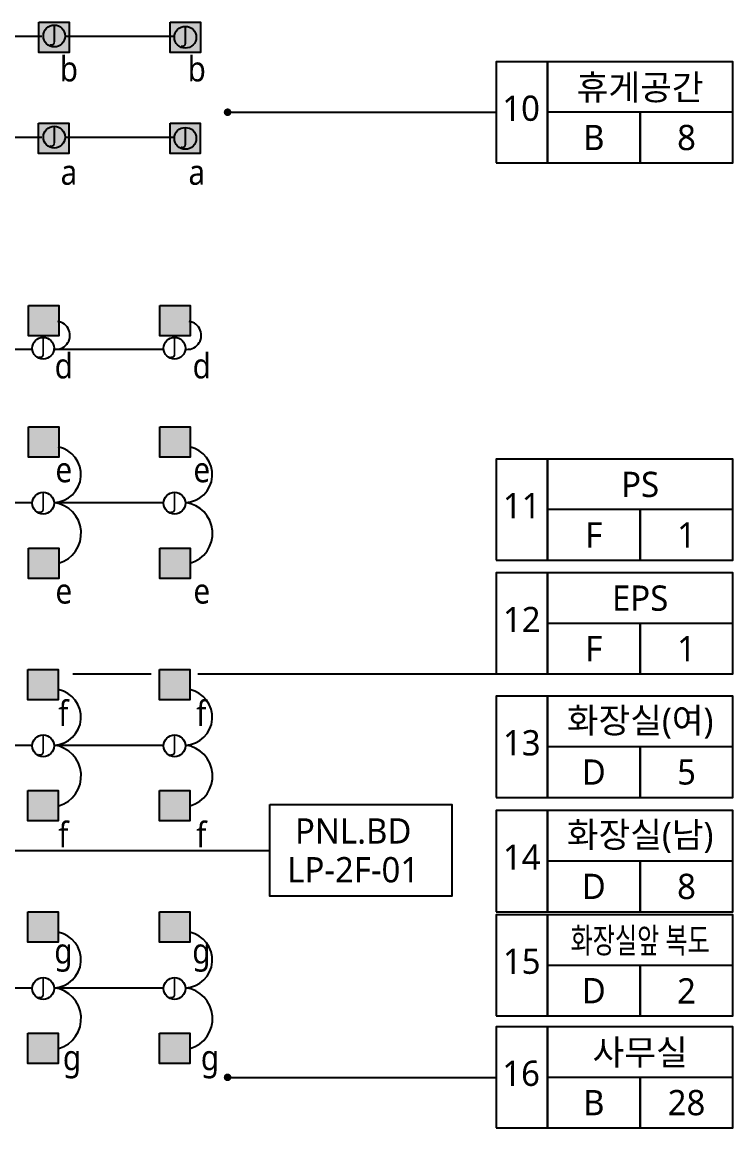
# Model space of a CAD drawing. Header units: millimetres. Extents: x -168200 to 504600, y -244718 to -125918.
# Drawn here: x 276576 to 290639, y -194414 to -172539 of the extents above; entities that cross this region are included whole.
import ezdxf
from ezdxf.enums import TextEntityAlignment as Align

# ---------------------------------------------------------------- set-up
doc = ezdxf.new("R2010")
doc.units = ezdxf.units.MM
doc.set_wipeout_variables(frame=1)
for name, color, linetype in [('-----20 공통심벌', 2, 'Continuous'), ('elec-box', 6, 'Continuous'), ('REV', 1, 'Continuous'), ('S', 4, 'Continuous'), ('sol254', 254, 'Continuous'), ('SYM', 3, 'Continuous')]:
    doc.layers.add(name, color=color, linetype=linetype)
doc.styles.add('$0$스타일1', font='malgun.ttf')
doc.styles.add('arch', font='malgun.ttf')
doc.styles.add('GHS', font='malgun.ttf')
doc.styles.add('NA', font='malgun.ttf')
doc.dimstyles.new('DIM-QD 1', dxfattribs={"dimtxt": 3, "dimasz": 1.5, "dimexe": 1, "dimexo": 0, "dimgap": 1, "dimtad": 1, "dimdec": 3, "dimdsep": 46, "dimlunit": 6, "dimtxsty": '$0$스타일1', "dimblk1": 'ARCHTICK', "dimblk2": 'ARCHTICK', "dimsah": 1, "dimcen": 0, "dimclrd": 256, "dimclre": 256, "dimclrt": 3, "dimazin": 2, "dimtfac": 1, "dimtdec": 3, "dimtix": 1, "dimtmove": 2, "dimatfit": 3, "dimldrblk": 'ARCHTICK', "dimfxl": 1, "dimtolj": 1, "dimtzin": 0, "dimarcsym": 0})

# ---------------------------------------------------------------- blocks, each defined once
blk = doc.blocks.new('zw$F231')
at = {"layer": 'sol254'}
blk.add_hatch(color=256, dxfattribs=at).paths.add_polyline_path([(-300, 300), (-300, -300), (300, -300), (300, 300)])
at = {"layer": 'SYM'}
blk.add_lwpolyline([(-300, 300), (300, 300), (300, -300), (-300, -300)], close=True, dxfattribs=at)
blk = doc.blocks.new('EDL07')
blk.add_circle((0, 0), 150)
at = {"style": 'NA'}
blk.add_text('J', height=214, dxfattribs=at).set_placement((0, 0), align=Align.MIDDLE)
blk = doc.blocks.new('_ARCHTICK')
at = {"color": 0, "linetype": 'ByBlock', "const_width": 0.15}
blk.add_lwpolyline([(-0.5, -0.5), (0.5, 0.5)], dxfattribs=at)

msp = doc.modelspace()

# ---------------------------------------------------------------- linework, layer by layer
at = {"layer": 'elec-box'}
for points in [[(277578.1, -185433.7), (279132, -185433.7)], [(280055, -185433.7), (285921.3, -185433.7), (285953.8, -185433.7)]]:
    msp.add_lwpolyline(points, dxfattribs=at)
at = {"layer": 'S'}
for p, q in [((274829.2, -172814), (276969.1, -172814)), ((277436, -172814), (279575.9, -172814)), ((274829.2, -174814), (276969.1, -174814)), ((277436, -174814), (279575.9, -174814))]:
    msp.add_line(p, q, dxfattribs=at)
for points in [[(274588.9, -179010.2), (276757, -179008.6)], [(277188.9, -179010.2), (279357, -179008.4)], [(274608.1, -182042.7), (276776.1, -182040.9)], [(277208.1, -182042.7), (279376.1, -182040.9)], [(274608.1, -186842.7), (276776.1, -186840.9)], [(277208.1, -186842.7), (279376.1, -186840.9)], [(274600.1, -191642.7), (276768.1, -191640.9)], [(277208.1, -191642.7), (279376.1, -191640.9)]]:
    msp.add_lwpolyline(points, dxfattribs=at)
for centre, radius, start, end in [((277244.2, -178735.2), 277.4, 259.97045, 82.3803), ((279844.2, -178735.2), 277.4, 259.97045, 82.3803), ((277185.3, -181487.7), 555.4, 272.30866, 78.87096), ((279784.8, -181487.7), 555.5, 272.35629, 78.82333), ((277129.3, -182652.4), 614.7, 286.1679, 82.67974), ((279729.8, -182652.3), 614.6, 286.12974, 82.67893), ((277185.3, -186287.7), 555.4, 272.30866, 78.87096), ((279784.8, -186287.7), 555.5, 272.35629, 78.82333), ((277129.3, -187452.4), 614.7, 286.1679, 82.67974), ((279729.8, -187452.3), 614.6, 286.12974, 82.67893), ((277185.3, -191087.7), 555.4, 272.30866, 78.87096), ((279784.8, -191087.7), 555.5, 272.35629, 78.82333), ((277129.3, -192252.4), 614.7, 286.1679, 82.67974), ((279729.8, -192252.3), 614.6, 286.12974, 82.67893)]:
    msp.add_arc(centre, radius, start, end, dxfattribs=at)
at = {"layer": 'SYM', "color": 6}
msp.add_lwpolyline([(281477.9, -188018.9), (285077.9, -188018.9), (285077.9, -189827.4), (281477.9, -189827.4)], close=True, dxfattribs=at)

# ---------------------------------------------------------------- block references
at = {"layer": '-----20 공통심벌', "xscale": 1.440000000223517, "yscale": 1.440000000223517, "zscale": 1.440000000223517}
for p in [(277212.3, -172814), (279805.6, -172838.9), (277212.3, -174814), (279805.6, -174838.9), (276992.5, -178990.9), (279592.5, -178990.9), (276992.1, -182056.2), (279592.1, -182056.2), (276992.1, -186856.2), (279592.1, -186856.2), (276992.1, -191656.2), (279592.1, -191656.2)]:
    msp.add_blockref('EDL07', p, dxfattribs=at)
at = {"layer": 'SYM'}
for p in [(277205.6, -172838.9), (279805.6, -172838.9), (277202.2, -174838.9), (279802.2, -174838.9), (277000.5, -178442.7), (279600.5, -178442.7), (277000.5, -180842.7), (279600.5, -180842.7), (277000.5, -183242.7), (279600.5, -183242.7), (276992.5, -185642.7), (279592.5, -185642.7), (276992.5, -188042.7), (279592.5, -188042.7), (276992.5, -190442.7), (279592.5, -190442.7), (276992.5, -192842.7), (279592.5, -192842.7)]:
    msp.add_blockref('zw$F231', p, dxfattribs=at)

# ---------------------------------------------------------------- texts
at = {"layer": 'elec-box', "color": 3, "style": 'GHS'}
for s, p in [('10', (286449, -174241.6)), ('11', (286461.4, -182103.7)), ('12', (286461.4, -184353.7)), ('13', (286461.4, -186795.6)), ('14', (286461.4, -189057.1)), ('15', (286461.4, -191120)), ('16', (286449, -193333.8))]:
    msp.add_text(s, height=500, dxfattribs=at).set_placement(p, align=Align.MIDDLE)
at = {"layer": 'SYM', "style": 'arch', "width": 0.9}
for s, p in [('b', (277501.9, -173449.9)), ('b', (280031.6, -173449.9)), ('a', (277501.9, -175510)), ('a', (280031.6, -175510)), ('d', (277400.4, -179325)), ('d', (280130.4, -179325)), ('e', (277400.4, -181395)), ('e', (280130.4, -181395)), ('e', (277400.4, -183795)), ('e', (280130.4, -183795)), ('f', (277392.4, -186195)), ('f', (280122.4, -186195)), ('f', (277392.4, -188595)), ('f', (280122.4, -188595)), ('g', (277392.4, -190995)), ('g', (280122.4, -190995)), ('g', (277562.4, -193105)), ('g', (280292.4, -193105))]:
    msp.add_text(s, height=500, dxfattribs=at).set_placement(p, align=Align.MIDDLE)

# ---------------------------------------------------------------- leaders
at = {"layer": 'elec-box'}
for points in [[(280641.6, -174321.6), (285806.1, -174321.6), (285953.8, -174321.6)], [(280641.6, -193413.8), (285806.1, -193413.8), (285953.8, -193413.8)]]:
    msp.add_leader(points, dimstyle='DIM-QD 1', override={"dimscale": 100, "dimasz": 1.5, "dimtad": 0, "dimclrd": 6, "dimldrblk": 'DOT'}, dxfattribs=at)

# ---------------------------------------------------------------- wipeouts: each hides what was drawn before it
at = {"color": 6}
for points in [[(286968.9, -173321.6), (290639.1, -173321.6), (290639.1, -174321.6), (286968.9, -174321.6)], [(286968.9, -181183.7), (290639.1, -181183.7), (290639.1, -182183.7), (286968.9, -182183.7)], [(286968.9, -183433.7), (290639.1, -183433.7), (290639.1, -184433.7), (286968.9, -184433.7)], [(286968.9, -185875.6), (290639.1, -185875.6), (290639.1, -186875.6), (286968.9, -186875.6)], [(286968.9, -188137.1), (290639.1, -188137.1), (290639.1, -189137.1), (286968.9, -189137.1)], [(286968.9, -192413.8), (290639.1, -192413.8), (290639.1, -193413.8), (286968.9, -193413.8)]]:
    msp.add_wipeout(points, dxfattribs=at).dxf.layer = 'elec-box'

# ---------------------------------------------------------------- next in the draw order: linework, layer by layer
at = {"layer": 'elec-box', "color": 6}
for points in [[(286968.9, -174321.6), (290639.1, -174321.6), (290639.1, -173321.6), (286968.9, -173321.6)], [(286968.9, -182183.7), (290639.1, -182183.7), (290639.1, -181183.7), (286968.9, -181183.7)], [(286968.9, -184433.7), (290639.1, -184433.7), (290639.1, -183433.7), (286968.9, -183433.7)], [(286968.9, -186875.6), (290639.1, -186875.6), (290639.1, -185875.6), (286968.9, -185875.6)], [(286968.9, -189137.1), (290639.1, -189137.1), (290639.1, -188137.1), (286968.9, -188137.1)], [(286968.9, -193413.8), (290639.1, -193413.8), (290639.1, -192413.8), (286968.9, -192413.8)]]:
    msp.add_lwpolyline(points, close=True, dxfattribs=at)

# ---------------------------------------------------------------- next in the draw order: texts
at = {"layer": 'elec-box', "color": 3, "style": 'GHS'}
for s, p in [('휴게공간', (288804, -173821.6)), ('PS', (288804, -181683.7)), ('EPS', (288804, -183933.7)), ('화장실(여)', (288804, -186375.6)), ('화장실(남)', (288804, -188637.1)), ('사무실', (288804, -192913.8))]:
    msp.add_text(s, height=500, dxfattribs=at).set_placement(p, align=Align.MIDDLE)

# ---------------------------------------------------------------- next in the draw order: wipeouts: each hides what was drawn before it
msp.add_wipeout([(281477.9, -188018.9), (285077.9, -188018.9), (285077.9, -189827.4), (281477.9, -189827.4)]).dxf.layer = 'REV'

# ---------------------------------------------------------------- next in the draw order: linework, layer by layer
at = {"layer": 'SYM', "color": 6}
msp.add_line((271173.6, -188923.2), (281477.9, -188923.2), dxfattribs=at)
msp.add_lwpolyline([(281477.9, -188018.9), (285077.9, -188018.9), (285077.9, -189827.4), (281477.9, -189827.4)], close=True, dxfattribs=at)

# ---------------------------------------------------------------- next in the draw order: texts
at = {"layer": 'SYM', "style": 'GHS'}
for s, p in [('PNL.BD', (283127, -188539.7)), ('LP-2F-01', (283127, -189306.6))]:
    msp.add_text(s, height=500, dxfattribs=at).set_placement(p, align=Align.MIDDLE_CENTER)

# ---------------------------------------------------------------- next in the draw order: wipeouts: each hides what was drawn before it
at = {"color": 6}
for points in [[(286968.9, -174321.6), (288804, -174321.6), (288804, -175321.6), (286968.9, -175321.6)], [(286968.9, -182183.7), (288804, -182183.7), (288804, -183183.7), (286968.9, -183183.7)], [(286968.9, -184433.7), (288804, -184433.7), (288804, -185433.7), (286968.9, -185433.7)], [(286968.9, -186875.6), (288804, -186875.6), (288804, -187875.6), (286968.9, -187875.6)], [(286968.9, -189137.1), (288804, -189137.1), (288804, -190137.1), (286968.9, -190137.1)], [(286968.9, -193413.8), (288804, -193413.8), (288804, -194413.8), (286968.9, -194413.8)]]:
    msp.add_wipeout(points, dxfattribs=at).dxf.layer = 'elec-box'

# ---------------------------------------------------------------- next in the draw order: linework, layer by layer
at = {"layer": 'elec-box', "color": 6}
for points in [[(285953.8, -175321.6), (286968.9, -175321.6), (286968.9, -173321.6), (285953.8, -173321.6)], [(286968.9, -175321.6), (288804, -175321.6), (288804, -174321.6), (286968.9, -174321.6)], [(285953.8, -183183.7), (286968.9, -183183.7), (286968.9, -181183.7), (285953.8, -181183.7)], [(286968.9, -183183.7), (288804, -183183.7), (288804, -182183.7), (286968.9, -182183.7)], [(285953.8, -185433.7), (286968.9, -185433.7), (286968.9, -183433.7), (285953.8, -183433.7)], [(286968.9, -185433.7), (288804, -185433.7), (288804, -184433.7), (286968.9, -184433.7)], [(285953.8, -187875.6), (286968.9, -187875.6), (286968.9, -185875.6), (285953.8, -185875.6)], [(286968.9, -187875.6), (288804, -187875.6), (288804, -186875.6), (286968.9, -186875.6)], [(285953.8, -190137.1), (286968.9, -190137.1), (286968.9, -188137.1), (285953.8, -188137.1)], [(286968.9, -190137.1), (288804, -190137.1), (288804, -189137.1), (286968.9, -189137.1)], [(285953.8, -194413.8), (286968.9, -194413.8), (286968.9, -192413.8), (285953.8, -192413.8)], [(286968.9, -194413.8), (288804, -194413.8), (288804, -193413.8), (286968.9, -193413.8)]]:
    msp.add_lwpolyline(points, close=True, dxfattribs=at)

# ---------------------------------------------------------------- next in the draw order: texts
at = {"layer": 'elec-box', "color": 3, "style": 'GHS'}
for s, p in [('B', (287886.5, -174821.6)), ('F', (287886.5, -182683.7)), ('F', (287886.5, -184933.7)), ('D', (287886.5, -187375.6)), ('D', (287886.5, -189637.1)), ('B', (287886.5, -193913.8))]:
    msp.add_text(s, height=500, dxfattribs=at).set_placement(p, align=Align.MIDDLE)

# ---------------------------------------------------------------- next in the draw order: wipeouts: each hides what was drawn before it
at = {"color": 6}
for points in [[(288804, -174321.6), (290639.1, -174321.6), (290639.1, -175321.6), (288804, -175321.6)], [(288804, -182183.7), (290639.1, -182183.7), (290639.1, -183183.7), (288804, -183183.7)], [(288804, -184433.7), (290639.1, -184433.7), (290639.1, -185433.7), (288804, -185433.7)], [(288804, -186875.6), (290639.1, -186875.6), (290639.1, -187875.6), (288804, -187875.6)], [(288804, -189137.1), (290639.1, -189137.1), (290639.1, -190137.1), (288804, -190137.1)], [(288804, -193413.8), (290639.1, -193413.8), (290639.1, -194413.8), (288804, -194413.8)]]:
    msp.add_wipeout(points, dxfattribs=at).dxf.layer = 'elec-box'

# ---------------------------------------------------------------- next in the draw order: linework, layer by layer
at = {"layer": 'elec-box', "color": 6}
for points in [[(288804, -175321.6), (290639.1, -175321.6), (290639.1, -174321.6), (288804, -174321.6)], [(288804, -183183.7), (290639.1, -183183.7), (290639.1, -182183.7), (288804, -182183.7)], [(288804, -185433.7), (290639.1, -185433.7), (290639.1, -184433.7), (288804, -184433.7)], [(288804, -187875.6), (290639.1, -187875.6), (290639.1, -186875.6), (288804, -186875.6)], [(288804, -190137.1), (290639.1, -190137.1), (290639.1, -189137.1), (288804, -189137.1)], [(288804, -194413.8), (290639.1, -194413.8), (290639.1, -193413.8), (288804, -193413.8)]]:
    msp.add_lwpolyline(points, close=True, dxfattribs=at)

# ---------------------------------------------------------------- next in the draw order: texts
at = {"layer": 'elec-box', "color": 3, "style": 'GHS'}
for s, p in [('8', (289721.6, -174821.6)), ('1', (289721.6, -182683.7)), ('1', (289721.6, -184933.7)), ('5', (289721.6, -187375.6)), ('8', (289721.6, -189637.1)), ('28', (289721.6, -193913.8))]:
    msp.add_text(s, height=500, dxfattribs=at).set_placement(p, align=Align.MIDDLE)

# ---------------------------------------------------------------- next in the draw order: wipeouts: each hides what was drawn before it
at = {"color": 6}
msp.add_wipeout([(286968.9, -190200), (290639.1, -190200), (290639.1, -191200), (286968.9, -191200)], dxfattribs=at).dxf.layer = 'elec-box'

# ---------------------------------------------------------------- next in the draw order: linework, layer by layer
at = {"layer": 'elec-box', "color": 6}
msp.add_lwpolyline([(286968.9, -191200), (290639.1, -191200), (290639.1, -190200), (286968.9, -190200)], close=True, dxfattribs=at)

# ---------------------------------------------------------------- next in the draw order: texts
at = {"layer": 'elec-box', "color": 3, "style": 'GHS', "width": 0.7}
msp.add_text('화장실앞 복도', height=500, dxfattribs=at).set_placement((288804, -190700), align=Align.MIDDLE)

# ---------------------------------------------------------------- next in the draw order: wipeouts: each hides what was drawn before it
at = {"color": 6}
msp.add_wipeout([(286968.9, -191200), (288804, -191200), (288804, -192200), (286968.9, -192200)], dxfattribs=at).dxf.layer = 'elec-box'

# ---------------------------------------------------------------- next in the draw order: linework, layer by layer
at = {"layer": 'elec-box', "color": 6}
for points in [[(285953.8, -192200), (286968.9, -192200), (286968.9, -190200), (285953.8, -190200)], [(286968.9, -192200), (288804, -192200), (288804, -191200), (286968.9, -191200)]]:
    msp.add_lwpolyline(points, close=True, dxfattribs=at)

# ---------------------------------------------------------------- next in the draw order: texts
at = {"layer": 'elec-box', "color": 3, "style": 'GHS'}
msp.add_text('D', height=500, dxfattribs=at).set_placement((287886.5, -191700), align=Align.MIDDLE)

# ---------------------------------------------------------------- next in the draw order: wipeouts: each hides what was drawn before it
at = {"color": 6}
msp.add_wipeout([(288804, -191200), (290639.1, -191200), (290639.1, -192200), (288804, -192200)], dxfattribs=at).dxf.layer = 'elec-box'

# ---------------------------------------------------------------- next in the draw order: linework, layer by layer
at = {"layer": 'elec-box', "color": 6}
msp.add_lwpolyline([(288804, -192200), (290639.1, -192200), (290639.1, -191200), (288804, -191200)], close=True, dxfattribs=at)

# ---------------------------------------------------------------- next in the draw order: texts
at = {"layer": 'elec-box', "color": 3, "style": 'GHS'}
msp.add_text('2', height=500, dxfattribs=at).set_placement((289721.6, -191700), align=Align.MIDDLE)

doc.saveas('drawing.dxf')
